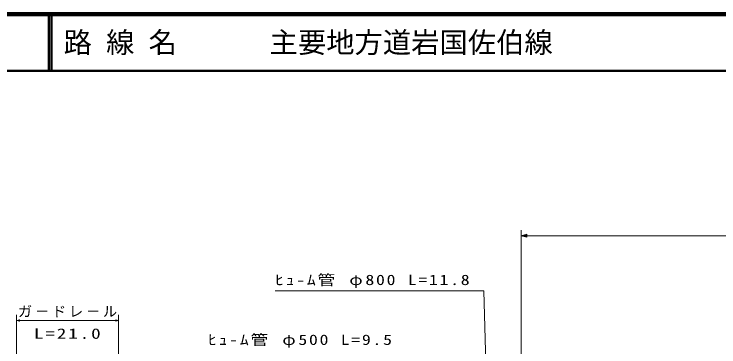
# Model space of a CAD drawing. Units: millimetres, scale not verified. Extents: x 40000 to 680000, y 20000 to 380000.
# Drawn here: x 171633 to 296061, y 321248 to 380000 of the extents above; entities that cross this region are included whole.
import ezdxf
from ezdxf.enums import TextEntityAlignment as Align

# ---------------------------------------------------------------- set-up
doc = ezdxf.new("R2010")
doc.units = ezdxf.units.MM
doc.header["$LTSCALE"] = 1000
for name, color, linetype, lineweight in [('M-TTL', 2, 'Continuous', 140), ('M-TTL-LINE', 7, 'Continuous', 50), ('S-BGD-HTXT', 6, 'Continuous', 13)]:
    doc.layers.add(name, color=color, linetype=linetype, lineweight=lineweight)
doc.layers.add('M-TTL-TXT', color=7, linetype='Continuous')
doc.styles.add('ＭＳ ゴシック', font='')
doc.styles.get('ＭＳ ゴシック').set_extended_font_data('MS Gothic')

msp = doc.modelspace()

# ---------------------------------------------------------------- linework, layer by layer
at = {"layer": 'M-TTL'}
msp.add_line((680000, 380000), (40000, 380000), dxfattribs=at)
at = {"layer": 'M-TTL-LINE'}
for p, q in [((177750, 380000), (177750, 370000)), ((178250, 380000), (178250, 370000)), ((40000, 370000), (680000, 370000))]:
    msp.add_line(p, q, dxfattribs=at)
at = {"layer": 'S-BGD-HTXT'}
for p, q in [((261127, 278704), (261127, 341871)), ((262127, 341121), (261127, 340871)), ((261229, 340871), (262102, 341084)), ((261332, 340871), (262064, 341046)), ((261432, 340871), (262027, 341009)), ((261534, 340871), (261989, 340971)), ((261634, 340871), (261952, 340934)), ((261952, 340934), (261952, 340809)), ((261989, 340971), (261989, 340771)), ((262027, 341009), (262027, 340734)), ((262064, 341046), (262064, 340696)), ((262102, 341084), (262102, 340659)), ((262127, 340621), (262127, 341121)), ((261127, 340871), (569068, 340871)), ((261127, 340871), (262127, 340621)), ((262102, 340659), (261232, 340871)), ((262064, 340696), (261332, 340871)), ((262027, 340734), (261432, 340871)), ((261989, 340771), (261534, 340871)), ((261952, 340809), (261634, 340871)), ((261737, 340871), (261914, 340896)), ((261914, 340871), (261737, 340871)), ((261914, 340846), (261737, 340871)), ((261914, 340896), (261914, 340846)), ((254571, 331168), (217696, 331168)), ((256044, 278216), (254571, 331168)), ((172060, 291949), (172060, 326909)), ((172560, 326034), (172060, 325909)), ((172111, 325909), (172548, 326015)), ((172548, 326015), (172548, 325803)), ((172560, 325784), (172560, 326034)), ((190077, 325909), (189577, 326034)), ((189577, 326034), (189577, 325784)), ((189589, 325803), (189589, 326015)), ((189589, 326015), (190024, 325909)), ((190077, 326909), (190077, 279719)), ((172060, 325909), (190077, 325909)), ((172060, 325909), (172560, 325784)), ((172548, 325803), (172113, 325909)), ((172163, 325909), (172529, 325996)), ((172529, 325821), (172163, 325909)), ((172213, 325909), (172510, 325978)), ((172510, 325840), (172213, 325909)), ((172264, 325909), (172491, 325959)), ((172491, 325859), (172264, 325909)), ((172314, 325909), (172473, 325940)), ((172473, 325878), (172314, 325909)), ((172365, 325909), (172454, 325921)), ((172454, 325909), (172365, 325909)), ((172454, 325896), (172365, 325909)), ((172454, 325921), (172454, 325896)), ((172473, 325940), (172473, 325878)), ((172491, 325959), (172491, 325859)), ((172510, 325978), (172510, 325840)), ((172529, 325996), (172529, 325821)), ((189577, 325784), (190077, 325909)), ((190026, 325909), (189589, 325803)), ((189608, 325821), (189608, 325996)), ((189608, 325996), (189974, 325909)), ((189974, 325909), (189608, 325821)), ((189627, 325840), (189627, 325978)), ((189627, 325978), (189924, 325909)), ((189924, 325909), (189627, 325840)), ((189646, 325859), (189646, 325959)), ((189646, 325959), (189873, 325909)), ((189873, 325909), (189646, 325859)), ((189664, 325878), (189664, 325940)), ((189664, 325940), (189823, 325909)), ((189823, 325909), (189664, 325878)), ((189683, 325896), (189683, 325921)), ((189683, 325921), (189772, 325909)), ((189683, 325909), (189772, 325909)), ((189772, 325909), (189683, 325896))]:
    msp.add_line(p, q, dxfattribs=at)

# ---------------------------------------------------------------- texts
at = {"layer": 'M-TTL-TXT', "style": 'ＭＳ ゴシック'}
for s, p in [('路 線 名', (180380, 375000)), ('主要地方道岩国佐伯線', (216734, 375000))]:
    msp.add_text(s, height=3666, dxfattribs=at).set_placement(p, align=Align.MIDDLE_LEFT)
at = {"layer": 'S-BGD-HTXT', "char_height": 1833, "attachment_point": 7, "style": 'ＭＳ ゴシック'}
for s, insert in [('\\T1.2;\\W1.25;ﾋｭ-ﾑ管\\~φ800\\~L=11.8', (217696, 331668)), ('\\T1.2;ガ－ドレ－ル', (172318, 326487)), ('\\T1.2;\\W1.35;L=21.0', (175131, 322649)), ('\\T1.2;\\W1.25;ﾋｭ-ﾑ管\\~φ500\\~L=9.5', (205862, 321097))]:
    msp.add_mtext(s, dxfattribs=dict(at, insert=insert))

doc.saveas('drawing.dxf')
